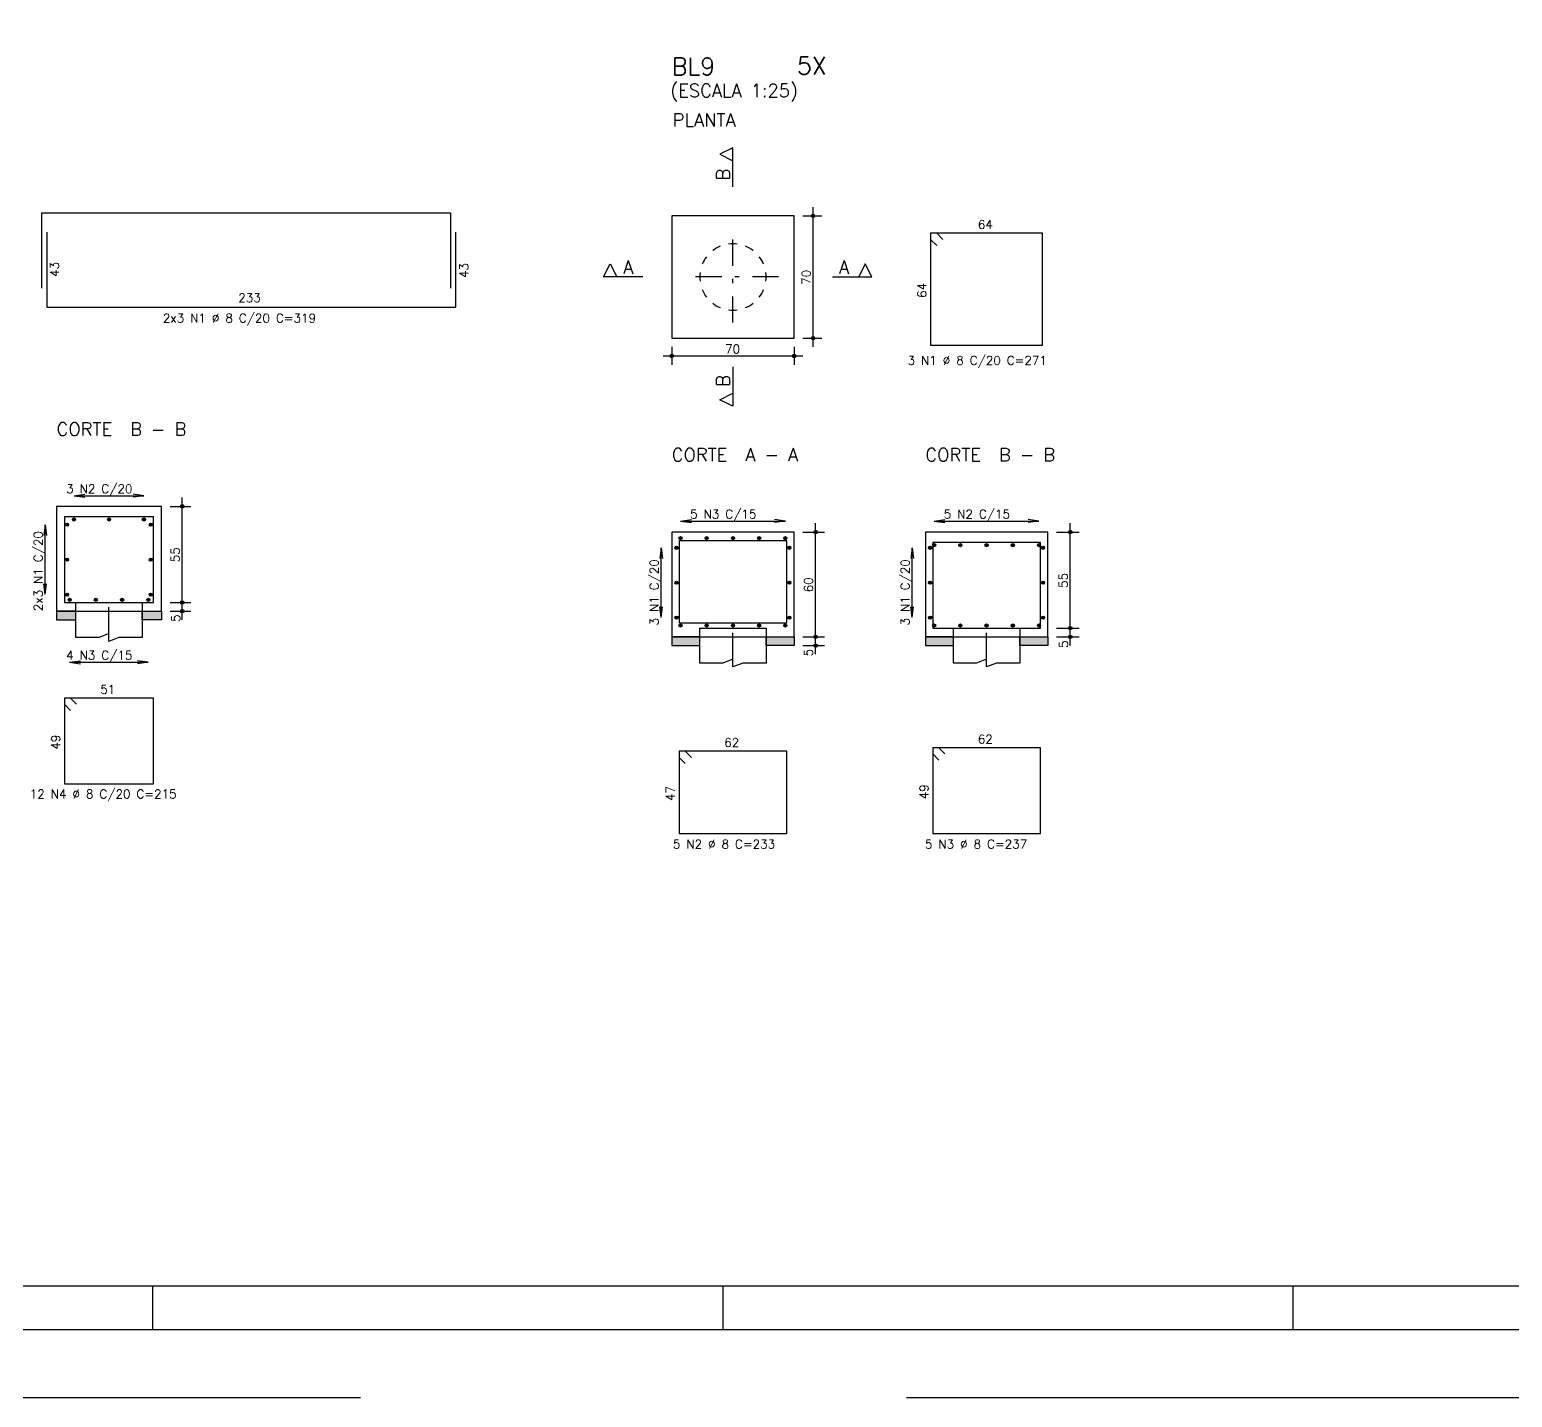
# Model space of a CAD drawing. Extents: x -37 to 86, y -2 to 60.
# Drawn here: x 18.18 to 52.11, y -2.05 to 29.26 of the extents above; entities that cross this region are included whole.
import ezdxf

# ---------------------------------------------------------------- set-up
doc = ezdxf.new("R2010")
doc.units = 0
doc.header["$MEASUREMENT"] = 0
doc.linetypes.add('ESTILO_TQS_0003', pattern=[1.25, 0.6, -0.3, 0.05, -0.3])
doc.linetypes.add('HIDDEN', pattern=[0.375, 0.25, -0.125])
doc.layers.get('Defpoints').update_dxf_attribs({"linetype": 'CONTINUOUS'})
for name, color, linetype in [('ARQ_FOLHA', 7, 'CONTINUOUS'), ('PENA_01', 1, 'CONTINUOUS'), ('PENA_02', 2, 'CONTINUOUS'), ('PENA_03', 3, 'CONTINUOUS'), ('PENA_05', 5, 'CONTINUOUS'), ('PENA_06', 6, 'CONTINUOUS'), ('PENA_11', 252, 'CONTINUOUS'), ('PENA_12', 9, 'CONTINUOUS')]:
    doc.layers.add(name, color=color, linetype=linetype)
doc.styles.get("Standard").update_dxf_attribs({"font": 'ROMANS.SHX'})

msp = doc.modelspace()

# ---------------------------------------------------------------- linework, layer by layer
at = {"layer": 'ARQ_FOLHA', "color": 1}
for p, q in [((21, -0.5), (21, 0.5)), ((34.05, -0.5), (34.05, 0.5)), ((47.1, -0.5), (47.1, 0.5))]:
    msp.add_line(p, q, dxfattribs=at)
for points in [[(-34.8, -0.5), (84.1, -0.5), (84.1, 58.9), (-34.8, 58.9)], [(-32.3, 0.5), (83.1, 0.5), (83.1, 57.9), (-32.3, 57.9)]]:
    msp.add_lwpolyline(points, close=True, dxfattribs=at)
at = {"layer": 'Defpoints', "color": 8, "linetype": 'HIDDEN', "ltscale": 100}
msp.add_lwpolyline([(-36.75, 60.45), (-36.75, -2.05), (86.05, -2.05), (86.05, 60.45)], close=True, dxfattribs=at)
at = {"layer": 'PENA_01', "linetype": 'Continuous'}
for p, q in [((36.11, 22.002), (36.11, 25.202)), ((35.876, 25.002), (36.31, 25.002)), ((35.876, 22.202), (36.31, 22.202)), ((32.676, 21.793), (35.876, 21.793)), ((32.876, 22.002), (32.876, 21.593)), ((35.676, 22.002), (35.676, 21.593)), ((19.195, 18.593), (20.795, 18.593)), ((21.395, 18.349), (21.87, 18.349)), ((21.67, 15.949), (21.67, 18.549)), ((33.076, 18.012), (35.476, 18.012)), ((38.881, 18.012), (41.281, 18.012)), ((18.537, 16.329), (18.537, 17.929)), ((35.876, 17.762), (36.368, 17.762)), ((36.168, 15.162), (36.168, 17.962)), ((41.681, 17.762), (42.197, 17.762)), ((41.997, 15.362), (41.997, 17.962)), ((32.635, 15.802), (32.635, 17.402)), ((38.378, 15.802), (38.378, 17.402)), ((21.67, 15.749), (21.67, 16.349)), ((21.395, 16.149), (21.87, 16.149)), ((21.395, 16.149), (21.87, 16.149)), ((21.395, 15.949), (21.87, 15.949)), ((41.997, 15.162), (41.997, 15.762)), ((35.876, 15.362), (36.368, 15.362)), ((35.876, 15.362), (36.368, 15.362)), ((36.168, 14.962), (36.168, 15.562)), ((41.681, 15.562), (42.197, 15.562)), ((41.681, 15.562), (42.197, 15.562)), ((41.681, 15.362), (42.197, 15.362)), ((35.876, 15.162), (36.368, 15.162)), ((19.095, 14.78), (20.895, 14.78))]:
    msp.add_line(p, q, dxfattribs=at)
at = {"layer": 'PENA_02', "linetype": 'Continuous'}
for p, q in [((19.195, 18.593), (19.443, 18.626)), ((19.195, 18.593), (19.443, 18.561)), ((20.795, 18.593), (20.548, 18.626)), ((20.795, 18.593), (20.548, 18.561)), ((33.076, 18.012), (33.324, 18.045)), ((33.076, 18.012), (33.324, 17.98)), ((35.476, 18.012), (35.228, 18.045)), ((35.476, 18.012), (35.228, 17.98)), ((38.881, 18.012), (39.129, 18.045)), ((38.881, 18.012), (39.129, 17.98)), ((41.281, 18.012), (41.033, 18.045)), ((41.281, 18.012), (41.033, 17.98)), ((18.537, 17.929), (18.504, 17.681)), ((18.537, 17.929), (18.569, 17.681)), ((32.635, 17.402), (32.602, 17.154)), ((32.635, 17.402), (32.667, 17.154)), ((38.378, 17.402), (38.346, 17.154)), ((38.378, 17.402), (38.411, 17.154)), ((18.537, 16.329), (18.504, 16.577)), ((18.537, 16.329), (18.569, 16.577)), ((32.635, 15.802), (32.602, 16.05)), ((32.635, 15.802), (32.667, 16.05)), ((38.378, 15.802), (38.346, 16.05)), ((38.378, 15.802), (38.411, 16.05)), ((19.095, 14.78), (19.343, 14.813)), ((19.095, 14.78), (19.343, 14.748)), ((20.895, 14.78), (20.648, 14.813)), ((20.895, 14.78), (20.648, 14.748))]:
    msp.add_line(p, q, dxfattribs=at)
for points in [[(18.795, 15.749), (19.235, 15.749), (19.235, 15.949), (18.795, 15.949), (18.795, 15.749)], [(21.195, 15.749), (20.755, 15.749), (20.755, 15.949), (21.195, 15.949), (21.195, 15.749)], [(32.876, 15.162), (33.516, 15.162), (33.516, 15.362), (32.876, 15.362), (32.876, 15.162)], [(35.676, 15.162), (35.036, 15.162), (35.036, 15.362), (35.676, 15.362), (35.676, 15.162)], [(38.681, 15.162), (39.321, 15.162), (39.321, 15.362), (38.681, 15.362), (38.681, 15.162)], [(41.481, 15.162), (40.841, 15.162), (40.841, 15.362), (41.481, 15.362), (41.481, 15.162)]]:
    msp.add_lwpolyline(points, dxfattribs=at)
for centre, radius in [((36.11, 25.002), 0.04), ((36.11, 25.002), 0.02), ((36.11, 22.202), 0.04), ((36.11, 22.202), 0.02), ((32.876, 21.793), 0.04), ((32.876, 21.793), 0.02), ((35.676, 21.793), 0.04), ((35.676, 21.793), 0.02), ((21.67, 18.349), 0.04), ((21.67, 18.349), 0.02), ((36.168, 17.762), 0.04), ((36.168, 17.762), 0.02), ((41.997, 17.762), 0.04), ((41.997, 17.762), 0.02), ((21.67, 16.149), 0.04), ((21.67, 16.149), 0.04), ((21.67, 15.949), 0.04), ((21.67, 16.149), 0.02), ((21.67, 16.149), 0.02), ((21.67, 15.949), 0.02), ((36.168, 15.362), 0.04), ((36.168, 15.362), 0.04), ((36.168, 15.362), 0.02), ((36.168, 15.362), 0.02), ((41.997, 15.562), 0.04), ((41.997, 15.562), 0.04), ((41.997, 15.362), 0.04), ((41.997, 15.562), 0.02), ((41.997, 15.562), 0.02), ((41.997, 15.362), 0.02), ((36.168, 15.162), 0.04), ((36.168, 15.162), 0.02)]:
    msp.add_circle(centre, radius, dxfattribs=at)
at = {"layer": 'PENA_03', "linetype": 'Continuous'}
for p, q in [((34.276, 26.562), (33.976, 26.412)), ((34.276, 25.662), (34.276, 26.562)), ((33.976, 26.412), (34.276, 26.262)), ((35.676, 25.002), (35.676, 25.002)), ((31.316, 23.602), (31.466, 23.902)), ((31.466, 23.902), (31.616, 23.602)), ((37.306, 23.902), (37.156, 23.602)), ((37.456, 23.602), (37.306, 23.902)), ((32.216, 23.602), (31.316, 23.602)), ((36.556, 23.602), (37.456, 23.602)), ((32.876, 22.202), (32.876, 22.202)), ((35.676, 22.202), (35.676, 22.202)), ((35.676, 22.202), (35.676, 22.202)), ((34.276, 21.542), (34.276, 20.642)), ((33.976, 20.792), (34.276, 20.942)), ((34.276, 20.642), (33.976, 20.792)), ((21.195, 18.349), (21.195, 18.349)), ((19.195, 18.049), (19.195, 18.049)), ((20.795, 18.049), (20.795, 18.049)), ((19.035, 17.929), (19.035, 17.929)), ((35.676, 17.762), (35.676, 17.762)), ((41.481, 17.762), (41.481, 17.762)), ((32.984, 17.402), (32.984, 17.402)), ((33.076, 17.622), (33.076, 17.622)), ((35.476, 17.622), (35.476, 17.622)), ((38.789, 17.402), (38.789, 17.402)), ((38.881, 17.462), (38.881, 17.462)), ((41.281, 17.462), (41.281, 17.462)), ((19.035, 16.329), (19.035, 16.329)), ((19.095, 16.209), (19.095, 16.209)), ((20.895, 16.209), (20.895, 16.209)), ((21.195, 16.149), (21.195, 16.149)), ((21.195, 16.149), (21.195, 16.149)), ((21.195, 15.949), (21.195, 15.949)), ((32.984, 15.802), (32.984, 15.802)), ((38.789, 15.802), (38.789, 15.802)), ((35.676, 15.362), (35.676, 15.362)), ((35.676, 15.362), (35.676, 15.362)), ((41.481, 15.562), (41.481, 15.562)), ((41.481, 15.562), (41.481, 15.562)), ((41.481, 15.362), (41.481, 15.362)), ((35.676, 15.162), (35.676, 15.162))]:
    msp.add_line(p, q, dxfattribs=at)
for points in [[(32.876, 22.202), (35.676, 22.202), (35.676, 25.002), (32.876, 25.002), (32.876, 22.202)], [(18.795, 15.949), (21.195, 15.949), (21.195, 18.349), (18.795, 18.349), (18.795, 15.949)], [(32.876, 15.362), (35.676, 15.362), (35.676, 17.762), (32.876, 17.762), (32.876, 15.362)], [(38.681, 15.362), (41.481, 15.362), (41.481, 17.762), (38.681, 17.762), (38.681, 15.362)], [(19.235, 15.949), (19.235, 16.149), (20.755, 16.149), (20.755, 15.949)], [(20.755, 15.949), (20.755, 15.349), (20.223, 15.349), (19.995, 15.259), (19.995, 15.439), (19.767, 15.349), (19.235, 15.349), (19.235, 15.949)], [(33.516, 15.362), (33.516, 15.562), (35.036, 15.562), (35.036, 15.362)], [(35.036, 15.362), (35.036, 14.762), (34.504, 14.762), (34.276, 14.672), (34.276, 14.852), (34.048, 14.762), (33.516, 14.762), (33.516, 15.362)], [(39.321, 15.362), (39.321, 15.562), (40.841, 15.562), (40.841, 15.362)], [(40.841, 15.362), (40.841, 14.762), (40.309, 14.762), (40.081, 14.672), (40.081, 14.852), (39.853, 14.762), (39.321, 14.762), (39.321, 15.362)]]:
    msp.add_lwpolyline(points, dxfattribs=at)
for centre in [(19.195, 18.049), (19.995, 18.049), (20.795, 18.049), (19.035, 17.929), (20.955, 17.929), (33.076, 17.622), (33.676, 17.622), (34.276, 17.622), (34.876, 17.622), (35.476, 17.622), (32.984, 17.402), (35.568, 17.402), (38.789, 17.402), (38.881, 17.462), (39.481, 17.462), (40.081, 17.462), (40.681, 17.462), (41.281, 17.462), (41.373, 17.402), (19.035, 17.129), (20.955, 17.129), (32.984, 16.602), (35.568, 16.602), (38.789, 16.602), (41.373, 16.602), (19.035, 16.329), (20.955, 16.329), (19.095, 16.209), (19.695, 16.209), (20.295, 16.209), (20.895, 16.209), (32.984, 15.802), (33.076, 15.622), (33.676, 15.622), (34.276, 15.622), (34.876, 15.622), (35.476, 15.622), (35.568, 15.802), (38.789, 15.802), (38.881, 15.622), (39.481, 15.622), (40.081, 15.622), (40.681, 15.622), (41.281, 15.622), (41.373, 15.802)]:
    msp.add_circle(centre, 0.0365, dxfattribs=at)
for start, end in [(112.5, 127.5), (82.5, 97.5), (52.5, 67.5), (142.5, 157.5), (22.5, 37.5), (172.5, 187.5), (352.5, 7.5), (202.5, 217.5), (322.5, 337.5), (232.5, 247.5), (262.5, 277.5), (292.5, 307.5)]:
    msp.add_arc((34.276, 23.602), 0.76, start, end, dxfattribs=at)
for points in [[(19.232, 18.049), (19.177, 18.081), (19.161, 18.061)], [(19.232, 18.049), (19.161, 18.061), (19.161, 18.036)], [(19.232, 18.049), (19.161, 18.036), (19.177, 18.017)], [(19.232, 18.049), (19.202, 18.085), (19.177, 18.081)], [(19.232, 18.049), (19.177, 18.017), (19.202, 18.013)], [(19.232, 18.049), (19.223, 18.072), (19.202, 18.085)], [(19.232, 18.049), (19.202, 18.013), (19.223, 18.026)], [(19.232, 18.049), (19.223, 18.026), (19.232, 18.049)], [(20.032, 18.049), (19.977, 18.081), (19.961, 18.061)], [(20.032, 18.049), (19.961, 18.061), (19.961, 18.036)], [(20.032, 18.049), (19.961, 18.036), (19.977, 18.017)], [(20.032, 18.049), (20.002, 18.085), (19.977, 18.081)], [(20.032, 18.049), (19.977, 18.017), (20.002, 18.013)], [(20.032, 18.049), (20.023, 18.072), (20.002, 18.085)], [(20.032, 18.049), (20.002, 18.013), (20.023, 18.026)], [(20.032, 18.049), (20.023, 18.026), (20.032, 18.049)], [(20.832, 18.049), (20.777, 18.081), (20.761, 18.061)], [(20.832, 18.049), (20.761, 18.061), (20.761, 18.036)], [(20.832, 18.049), (20.761, 18.036), (20.777, 18.017)], [(20.832, 18.049), (20.802, 18.085), (20.777, 18.081)], [(20.832, 18.049), (20.777, 18.017), (20.802, 18.013)], [(20.832, 18.049), (20.823, 18.072), (20.802, 18.085)], [(20.832, 18.049), (20.802, 18.013), (20.823, 18.026)], [(20.832, 18.049), (20.823, 18.026), (20.832, 18.049)], [(19.072, 17.929), (19.017, 17.961), (19.001, 17.941)], [(19.072, 17.929), (19.001, 17.941), (19.001, 17.916)], [(19.072, 17.929), (19.001, 17.916), (19.017, 17.897)], [(19.072, 17.929), (19.042, 17.965), (19.017, 17.961)], [(19.072, 17.929), (19.017, 17.897), (19.042, 17.893)], [(19.072, 17.929), (19.063, 17.952), (19.042, 17.965)], [(19.072, 17.929), (19.042, 17.893), (19.063, 17.906)], [(19.072, 17.929), (19.063, 17.906), (19.072, 17.929)], [(20.992, 17.929), (20.937, 17.961), (20.921, 17.941)], [(20.992, 17.929), (20.921, 17.941), (20.921, 17.916)], [(20.992, 17.929), (20.921, 17.916), (20.937, 17.897)], [(20.992, 17.929), (20.962, 17.965), (20.937, 17.961)], [(20.992, 17.929), (20.937, 17.897), (20.962, 17.893)], [(20.992, 17.929), (20.983, 17.952), (20.962, 17.965)], [(20.992, 17.929), (20.962, 17.893), (20.983, 17.906)], [(20.992, 17.929), (20.983, 17.906), (20.992, 17.929)], [(33.112, 17.622), (33.058, 17.654), (33.042, 17.635)], [(33.112, 17.622), (33.082, 17.658), (33.058, 17.654)], [(33.112, 17.622), (33.104, 17.646), (33.082, 17.658)], [(33.712, 17.622), (33.658, 17.654), (33.642, 17.635)], [(33.712, 17.622), (33.682, 17.658), (33.658, 17.654)], [(33.712, 17.622), (33.704, 17.646), (33.682, 17.658)], [(34.312, 17.622), (34.258, 17.654), (34.242, 17.635)], [(34.312, 17.622), (34.282, 17.658), (34.258, 17.654)], [(34.312, 17.622), (34.304, 17.646), (34.282, 17.658)], [(34.912, 17.622), (34.858, 17.654), (34.842, 17.635)], [(34.912, 17.622), (34.882, 17.658), (34.858, 17.654)], [(34.912, 17.622), (34.904, 17.646), (34.882, 17.658)], [(35.512, 17.622), (35.458, 17.654), (35.442, 17.635)], [(35.512, 17.622), (35.482, 17.658), (35.458, 17.654)], [(35.512, 17.622), (35.504, 17.646), (35.482, 17.658)], [(33.02, 17.402), (32.966, 17.434), (32.95, 17.415)], [(33.02, 17.402), (32.95, 17.415), (32.95, 17.39)], [(33.02, 17.402), (32.95, 17.39), (32.966, 17.371)], [(33.02, 17.402), (32.99, 17.438), (32.966, 17.434)], [(33.02, 17.402), (32.966, 17.371), (32.99, 17.366)], [(33.02, 17.402), (33.012, 17.426), (32.99, 17.438)], [(33.02, 17.402), (32.99, 17.366), (33.012, 17.379)], [(33.02, 17.402), (33.012, 17.379), (33.02, 17.402)], [(33.112, 17.622), (33.042, 17.635), (33.042, 17.61)], [(33.112, 17.622), (33.042, 17.61), (33.058, 17.591)], [(33.112, 17.622), (33.058, 17.591), (33.082, 17.586)], [(33.112, 17.622), (33.082, 17.586), (33.104, 17.599)], [(33.112, 17.622), (33.104, 17.599), (33.112, 17.622)], [(33.712, 17.622), (33.642, 17.635), (33.642, 17.61)], [(33.712, 17.622), (33.642, 17.61), (33.658, 17.591)], [(33.712, 17.622), (33.658, 17.591), (33.682, 17.586)], [(33.712, 17.622), (33.682, 17.586), (33.704, 17.599)], [(33.712, 17.622), (33.704, 17.599), (33.712, 17.622)], [(34.312, 17.622), (34.242, 17.635), (34.242, 17.61)], [(34.312, 17.622), (34.242, 17.61), (34.258, 17.591)], [(34.312, 17.622), (34.258, 17.591), (34.282, 17.586)], [(34.312, 17.622), (34.282, 17.586), (34.304, 17.599)], [(34.312, 17.622), (34.304, 17.599), (34.312, 17.622)], [(34.912, 17.622), (34.842, 17.635), (34.842, 17.61)], [(34.912, 17.622), (34.842, 17.61), (34.858, 17.591)], [(34.912, 17.622), (34.858, 17.591), (34.882, 17.586)], [(34.912, 17.622), (34.882, 17.586), (34.904, 17.599)], [(34.912, 17.622), (34.904, 17.599), (34.912, 17.622)], [(35.512, 17.622), (35.442, 17.635), (35.442, 17.61)], [(35.512, 17.622), (35.442, 17.61), (35.458, 17.591)], [(35.512, 17.622), (35.458, 17.591), (35.482, 17.586)], [(35.512, 17.622), (35.482, 17.586), (35.504, 17.599)], [(35.512, 17.622), (35.504, 17.599), (35.512, 17.622)], [(35.604, 17.402), (35.55, 17.434), (35.534, 17.415)], [(35.604, 17.402), (35.534, 17.415), (35.534, 17.39)], [(35.604, 17.402), (35.534, 17.39), (35.55, 17.371)], [(35.604, 17.402), (35.574, 17.438), (35.55, 17.434)], [(35.604, 17.402), (35.55, 17.371), (35.574, 17.366)], [(35.604, 17.402), (35.596, 17.426), (35.574, 17.438)], [(35.604, 17.402), (35.574, 17.366), (35.596, 17.379)], [(35.604, 17.402), (35.596, 17.379), (35.604, 17.402)], [(38.825, 17.402), (38.771, 17.434), (38.755, 17.415)], [(38.825, 17.402), (38.755, 17.415), (38.755, 17.39)], [(38.825, 17.402), (38.755, 17.39), (38.771, 17.371)], [(38.825, 17.402), (38.795, 17.438), (38.771, 17.434)], [(38.825, 17.402), (38.771, 17.371), (38.795, 17.366)], [(38.825, 17.402), (38.817, 17.426), (38.795, 17.438)], [(38.825, 17.402), (38.795, 17.366), (38.817, 17.379)], [(38.825, 17.402), (38.817, 17.379), (38.825, 17.402)], [(38.917, 17.462), (38.863, 17.494), (38.847, 17.475)], [(38.917, 17.462), (38.847, 17.475), (38.847, 17.45)], [(38.917, 17.462), (38.847, 17.45), (38.863, 17.431)], [(38.917, 17.462), (38.887, 17.498), (38.863, 17.494)], [(38.917, 17.462), (38.863, 17.431), (38.887, 17.426)], [(38.917, 17.462), (38.909, 17.486), (38.887, 17.498)], [(38.917, 17.462), (38.887, 17.426), (38.909, 17.439)], [(38.917, 17.462), (38.909, 17.439), (38.917, 17.462)], [(39.517, 17.462), (39.463, 17.494), (39.447, 17.475)], [(39.517, 17.462), (39.447, 17.475), (39.447, 17.45)], [(39.517, 17.462), (39.447, 17.45), (39.463, 17.431)], [(39.517, 17.462), (39.487, 17.498), (39.463, 17.494)], [(39.517, 17.462), (39.463, 17.431), (39.487, 17.426)], [(39.517, 17.462), (39.509, 17.486), (39.487, 17.498)], [(39.517, 17.462), (39.487, 17.426), (39.509, 17.439)], [(39.517, 17.462), (39.509, 17.439), (39.517, 17.462)], [(40.117, 17.462), (40.063, 17.494), (40.047, 17.475)], [(40.117, 17.462), (40.047, 17.475), (40.047, 17.45)], [(40.117, 17.462), (40.047, 17.45), (40.063, 17.431)], [(40.117, 17.462), (40.087, 17.498), (40.063, 17.494)], [(40.117, 17.462), (40.063, 17.431), (40.087, 17.426)], [(40.117, 17.462), (40.109, 17.486), (40.087, 17.498)], [(40.117, 17.462), (40.087, 17.426), (40.109, 17.439)], [(40.117, 17.462), (40.109, 17.439), (40.117, 17.462)], [(40.717, 17.462), (40.663, 17.494), (40.647, 17.475)], [(40.717, 17.462), (40.647, 17.475), (40.647, 17.45)], [(40.717, 17.462), (40.647, 17.45), (40.663, 17.431)], [(40.717, 17.462), (40.687, 17.498), (40.663, 17.494)], [(40.717, 17.462), (40.663, 17.431), (40.687, 17.426)], [(40.717, 17.462), (40.709, 17.486), (40.687, 17.498)], [(40.717, 17.462), (40.687, 17.426), (40.709, 17.439)], [(40.717, 17.462), (40.709, 17.439), (40.717, 17.462)], [(41.317, 17.462), (41.263, 17.494), (41.247, 17.475)], [(41.317, 17.462), (41.247, 17.475), (41.247, 17.45)], [(41.317, 17.462), (41.247, 17.45), (41.263, 17.431)], [(41.317, 17.462), (41.287, 17.498), (41.263, 17.494)], [(41.317, 17.462), (41.263, 17.431), (41.287, 17.426)], [(41.317, 17.462), (41.309, 17.486), (41.287, 17.498)], [(41.317, 17.462), (41.287, 17.426), (41.309, 17.439)], [(41.317, 17.462), (41.309, 17.439), (41.317, 17.462)], [(41.409, 17.402), (41.355, 17.434), (41.339, 17.415)], [(41.409, 17.402), (41.339, 17.415), (41.339, 17.39)], [(41.409, 17.402), (41.339, 17.39), (41.355, 17.371)], [(41.409, 17.402), (41.379, 17.438), (41.355, 17.434)], [(41.409, 17.402), (41.355, 17.371), (41.379, 17.366)], [(41.409, 17.402), (41.401, 17.426), (41.379, 17.438)], [(41.409, 17.402), (41.379, 17.366), (41.401, 17.379)], [(41.409, 17.402), (41.401, 17.379), (41.409, 17.402)], [(19.072, 17.129), (19.017, 17.161), (19.001, 17.141)], [(19.072, 17.129), (19.001, 17.141), (19.001, 17.116)], [(19.072, 17.129), (19.001, 17.116), (19.017, 17.097)], [(19.072, 17.129), (19.042, 17.165), (19.017, 17.161)], [(19.072, 17.129), (19.017, 17.097), (19.042, 17.093)], [(19.072, 17.129), (19.063, 17.152), (19.042, 17.165)], [(19.072, 17.129), (19.042, 17.093), (19.063, 17.106)], [(19.072, 17.129), (19.063, 17.106), (19.072, 17.129)], [(20.992, 17.129), (20.937, 17.161), (20.921, 17.141)], [(20.992, 17.129), (20.921, 17.141), (20.921, 17.116)], [(20.992, 17.129), (20.921, 17.116), (20.937, 17.097)], [(20.992, 17.129), (20.962, 17.165), (20.937, 17.161)], [(20.992, 17.129), (20.937, 17.097), (20.962, 17.093)], [(20.992, 17.129), (20.983, 17.152), (20.962, 17.165)], [(20.992, 17.129), (20.962, 17.093), (20.983, 17.106)], [(20.992, 17.129), (20.983, 17.106), (20.992, 17.129)], [(33.02, 16.602), (32.966, 16.634), (32.95, 16.615)], [(33.02, 16.602), (32.99, 16.638), (32.966, 16.634)], [(33.02, 16.602), (33.012, 16.626), (32.99, 16.638)], [(35.604, 16.602), (35.55, 16.634), (35.534, 16.615)], [(35.604, 16.602), (35.574, 16.638), (35.55, 16.634)], [(35.604, 16.602), (35.596, 16.626), (35.574, 16.638)], [(38.825, 16.602), (38.771, 16.634), (38.755, 16.615)], [(38.825, 16.602), (38.795, 16.638), (38.771, 16.634)], [(38.825, 16.602), (38.817, 16.626), (38.795, 16.638)], [(41.409, 16.602), (41.355, 16.634), (41.339, 16.615)], [(41.409, 16.602), (41.379, 16.638), (41.355, 16.634)], [(41.409, 16.602), (41.401, 16.626), (41.379, 16.638)], [(19.072, 16.329), (19.017, 16.361), (19.001, 16.341)], [(19.072, 16.329), (19.001, 16.341), (19.001, 16.316)], [(19.072, 16.329), (19.001, 16.316), (19.017, 16.297)], [(19.072, 16.329), (19.042, 16.365), (19.017, 16.361)], [(19.072, 16.329), (19.017, 16.297), (19.042, 16.293)], [(19.072, 16.329), (19.063, 16.352), (19.042, 16.365)], [(19.072, 16.329), (19.042, 16.293), (19.063, 16.306)], [(19.072, 16.329), (19.063, 16.306), (19.072, 16.329)], [(20.992, 16.329), (20.937, 16.361), (20.921, 16.341)], [(20.992, 16.329), (20.921, 16.341), (20.921, 16.316)], [(20.992, 16.329), (20.921, 16.316), (20.937, 16.297)], [(20.992, 16.329), (20.962, 16.365), (20.937, 16.361)], [(20.992, 16.329), (20.937, 16.297), (20.962, 16.293)], [(20.992, 16.329), (20.983, 16.352), (20.962, 16.365)], [(20.992, 16.329), (20.962, 16.293), (20.983, 16.306)], [(20.992, 16.329), (20.983, 16.306), (20.992, 16.329)], [(33.02, 16.602), (32.95, 16.615), (32.95, 16.59)], [(33.02, 16.602), (32.95, 16.59), (32.966, 16.571)], [(33.02, 16.602), (32.966, 16.571), (32.99, 16.566)], [(33.02, 16.602), (32.99, 16.566), (33.012, 16.579)], [(33.02, 16.602), (33.012, 16.579), (33.02, 16.602)], [(35.604, 16.602), (35.534, 16.615), (35.534, 16.59)], [(35.604, 16.602), (35.534, 16.59), (35.55, 16.571)], [(35.604, 16.602), (35.55, 16.571), (35.574, 16.566)], [(35.604, 16.602), (35.574, 16.566), (35.596, 16.579)], [(35.604, 16.602), (35.596, 16.579), (35.604, 16.602)], [(38.825, 16.602), (38.755, 16.615), (38.755, 16.59)], [(38.825, 16.602), (38.755, 16.59), (38.771, 16.571)], [(38.825, 16.602), (38.771, 16.571), (38.795, 16.566)], [(38.825, 16.602), (38.795, 16.566), (38.817, 16.579)], [(38.825, 16.602), (38.817, 16.579), (38.825, 16.602)], [(41.409, 16.602), (41.339, 16.615), (41.339, 16.59)], [(41.409, 16.602), (41.339, 16.59), (41.355, 16.571)], [(41.409, 16.602), (41.355, 16.571), (41.379, 16.566)], [(41.409, 16.602), (41.379, 16.566), (41.401, 16.579)], [(41.409, 16.602), (41.401, 16.579), (41.409, 16.602)], [(19.132, 16.209), (19.077, 16.241), (19.061, 16.221)], [(19.132, 16.209), (19.061, 16.221), (19.061, 16.196)], [(19.132, 16.209), (19.061, 16.196), (19.077, 16.177)], [(19.132, 16.209), (19.102, 16.245), (19.077, 16.241)], [(19.132, 16.209), (19.077, 16.177), (19.102, 16.173)], [(19.132, 16.209), (19.123, 16.232), (19.102, 16.245)], [(19.132, 16.209), (19.102, 16.173), (19.123, 16.186)], [(19.132, 16.209), (19.123, 16.186), (19.132, 16.209)], [(19.732, 16.209), (19.677, 16.241), (19.661, 16.221)], [(19.732, 16.209), (19.661, 16.221), (19.661, 16.196)], [(19.732, 16.209), (19.661, 16.196), (19.677, 16.177)], [(19.732, 16.209), (19.702, 16.245), (19.677, 16.241)], [(19.732, 16.209), (19.677, 16.177), (19.702, 16.173)], [(19.732, 16.209), (19.723, 16.232), (19.702, 16.245)], [(19.732, 16.209), (19.702, 16.173), (19.723, 16.186)], [(19.732, 16.209), (19.723, 16.186), (19.732, 16.209)], [(20.332, 16.209), (20.277, 16.241), (20.261, 16.221)], [(20.332, 16.209), (20.261, 16.221), (20.261, 16.196)], [(20.332, 16.209), (20.261, 16.196), (20.277, 16.177)], [(20.332, 16.209), (20.302, 16.245), (20.277, 16.241)], [(20.332, 16.209), (20.277, 16.177), (20.302, 16.173)], [(20.332, 16.209), (20.323, 16.232), (20.302, 16.245)], [(20.332, 16.209), (20.302, 16.173), (20.323, 16.186)], [(20.332, 16.209), (20.323, 16.186), (20.332, 16.209)], [(20.932, 16.209), (20.877, 16.241), (20.861, 16.221)], [(20.932, 16.209), (20.861, 16.221), (20.861, 16.196)], [(20.932, 16.209), (20.861, 16.196), (20.877, 16.177)], [(20.932, 16.209), (20.902, 16.245), (20.877, 16.241)], [(20.932, 16.209), (20.877, 16.177), (20.902, 16.173)], [(20.932, 16.209), (20.923, 16.232), (20.902, 16.245)], [(20.932, 16.209), (20.902, 16.173), (20.923, 16.186)], [(20.932, 16.209), (20.923, 16.186), (20.932, 16.209)], [(33.02, 15.802), (32.966, 15.834), (32.95, 15.815)], [(33.02, 15.802), (32.95, 15.815), (32.95, 15.79)], [(33.02, 15.802), (32.95, 15.79), (32.966, 15.771)], [(33.02, 15.802), (32.99, 15.838), (32.966, 15.834)], [(33.02, 15.802), (32.966, 15.771), (32.99, 15.766)], [(33.02, 15.802), (33.012, 15.826), (32.99, 15.838)], [(33.02, 15.802), (32.99, 15.766), (33.012, 15.779)], [(33.02, 15.802), (33.012, 15.779), (33.02, 15.802)], [(33.112, 15.622), (33.058, 15.654), (33.042, 15.635)], [(33.112, 15.622), (33.042, 15.635), (33.042, 15.61)], [(33.112, 15.622), (33.042, 15.61), (33.058, 15.591)], [(33.112, 15.622), (33.082, 15.658), (33.058, 15.654)], [(33.112, 15.622), (33.058, 15.591), (33.082, 15.586)], [(33.112, 15.622), (33.104, 15.646), (33.082, 15.658)], [(33.112, 15.622), (33.082, 15.586), (33.104, 15.599)], [(33.112, 15.622), (33.104, 15.599), (33.112, 15.622)], [(33.712, 15.622), (33.658, 15.654), (33.642, 15.635)], [(33.712, 15.622), (33.642, 15.635), (33.642, 15.61)], [(33.712, 15.622), (33.642, 15.61), (33.658, 15.591)], [(33.712, 15.622), (33.682, 15.658), (33.658, 15.654)], [(33.712, 15.622), (33.658, 15.591), (33.682, 15.586)], [(33.712, 15.622), (33.704, 15.646), (33.682, 15.658)], [(33.712, 15.622), (33.682, 15.586), (33.704, 15.599)], [(33.712, 15.622), (33.704, 15.599), (33.712, 15.622)], [(34.312, 15.622), (34.258, 15.654), (34.242, 15.635)], [(34.312, 15.622), (34.242, 15.635), (34.242, 15.61)], [(34.312, 15.622), (34.242, 15.61), (34.258, 15.591)], [(34.312, 15.622), (34.282, 15.658), (34.258, 15.654)], [(34.312, 15.622), (34.258, 15.591), (34.282, 15.586)], [(34.312, 15.622), (34.304, 15.646), (34.282, 15.658)], [(34.312, 15.622), (34.282, 15.586), (34.304, 15.599)], [(34.312, 15.622), (34.304, 15.599), (34.312, 15.622)], [(34.912, 15.622), (34.858, 15.654), (34.842, 15.635)], [(34.912, 15.622), (34.842, 15.635), (34.842, 15.61)], [(34.912, 15.622), (34.842, 15.61), (34.858, 15.591)], [(34.912, 15.622), (34.882, 15.658), (34.858, 15.654)], [(34.912, 15.622), (34.858, 15.591), (34.882, 15.586)], [(34.912, 15.622), (34.904, 15.646), (34.882, 15.658)], [(34.912, 15.622), (34.882, 15.586), (34.904, 15.599)], [(34.912, 15.622), (34.904, 15.599), (34.912, 15.622)], [(35.512, 15.622), (35.458, 15.654), (35.442, 15.635)], [(35.512, 15.622), (35.442, 15.635), (35.442, 15.61)], [(35.512, 15.622), (35.442, 15.61), (35.458, 15.591)], [(35.512, 15.622), (35.482, 15.658), (35.458, 15.654)], [(35.512, 15.622), (35.458, 15.591), (35.482, 15.586)], [(35.512, 15.622), (35.504, 15.646), (35.482, 15.658)], [(35.512, 15.622), (35.482, 15.586), (35.504, 15.599)], [(35.512, 15.622), (35.504, 15.599), (35.512, 15.622)], [(35.604, 15.802), (35.55, 15.834), (35.534, 15.815)], [(35.604, 15.802), (35.534, 15.815), (35.534, 15.79)], [(35.604, 15.802), (35.534, 15.79), (35.55, 15.771)], [(35.604, 15.802), (35.574, 15.838), (35.55, 15.834)], [(35.604, 15.802), (35.55, 15.771), (35.574, 15.766)], [(35.604, 15.802), (35.596, 15.826), (35.574, 15.838)], [(35.604, 15.802), (35.574, 15.766), (35.596, 15.779)], [(35.604, 15.802), (35.596, 15.779), (35.604, 15.802)], [(38.825, 15.802), (38.771, 15.834), (38.755, 15.815)], [(38.825, 15.802), (38.755, 15.815), (38.755, 15.79)], [(38.825, 15.802), (38.755, 15.79), (38.771, 15.771)], [(38.825, 15.802), (38.795, 15.838), (38.771, 15.834)], [(38.825, 15.802), (38.771, 15.771), (38.795, 15.766)], [(38.825, 15.802), (38.817, 15.826), (38.795, 15.838)], [(38.825, 15.802), (38.795, 15.766), (38.817, 15.779)], [(38.825, 15.802), (38.817, 15.779), (38.825, 15.802)], [(38.917, 15.622), (38.863, 15.654), (38.847, 15.635)], [(38.917, 15.622), (38.847, 15.635), (38.847, 15.61)], [(38.917, 15.622), (38.847, 15.61), (38.863, 15.591)], [(38.917, 15.622), (38.887, 15.658), (38.863, 15.654)], [(38.917, 15.622), (38.863, 15.591), (38.887, 15.586)], [(38.917, 15.622), (38.909, 15.646), (38.887, 15.658)], [(38.917, 15.622), (38.887, 15.586), (38.909, 15.599)], [(38.917, 15.622), (38.909, 15.599), (38.917, 15.622)], [(39.517, 15.622), (39.463, 15.654), (39.447, 15.635)], [(39.517, 15.622), (39.447, 15.635), (39.447, 15.61)], [(39.517, 15.622), (39.447, 15.61), (39.463, 15.591)], [(39.517, 15.622), (39.487, 15.658), (39.463, 15.654)], [(39.517, 15.622), (39.463, 15.591), (39.487, 15.586)], [(39.517, 15.622), (39.509, 15.646), (39.487, 15.658)], [(39.517, 15.622), (39.487, 15.586), (39.509, 15.599)], [(39.517, 15.622), (39.509, 15.599), (39.517, 15.622)], [(40.117, 15.622), (40.063, 15.654), (40.047, 15.635)], [(40.117, 15.622), (40.047, 15.635), (40.047, 15.61)], [(40.117, 15.622), (40.047, 15.61), (40.063, 15.591)], [(40.117, 15.622), (40.087, 15.658), (40.063, 15.654)], [(40.117, 15.622), (40.063, 15.591), (40.087, 15.586)], [(40.117, 15.622), (40.109, 15.646), (40.087, 15.658)], [(40.117, 15.622), (40.087, 15.586), (40.109, 15.599)], [(40.117, 15.622), (40.109, 15.599), (40.117, 15.622)], [(40.717, 15.622), (40.663, 15.654), (40.647, 15.635)], [(40.717, 15.622), (40.647, 15.635), (40.647, 15.61)], [(40.717, 15.622), (40.647, 15.61), (40.663, 15.591)], [(40.717, 15.622), (40.687, 15.658), (40.663, 15.654)], [(40.717, 15.622), (40.663, 15.591), (40.687, 15.586)], [(40.717, 15.622), (40.709, 15.646), (40.687, 15.658)], [(40.717, 15.622), (40.687, 15.586), (40.709, 15.599)], [(40.717, 15.622), (40.709, 15.599), (40.717, 15.622)], [(41.317, 15.622), (41.263, 15.654), (41.247, 15.635)], [(41.317, 15.622), (41.247, 15.635), (41.247, 15.61)], [(41.317, 15.622), (41.247, 15.61), (41.263, 15.591)], [(41.317, 15.622), (41.287, 15.658), (41.263, 15.654)], [(41.317, 15.622), (41.263, 15.591), (41.287, 15.586)], [(41.317, 15.622), (41.309, 15.646), (41.287, 15.658)], [(41.317, 15.622), (41.287, 15.586), (41.309, 15.599)], [(41.317, 15.622), (41.309, 15.599), (41.317, 15.622)], [(41.409, 15.802), (41.355, 15.834), (41.339, 15.815)], [(41.409, 15.802), (41.339, 15.815), (41.339, 15.79)], [(41.409, 15.802), (41.339, 15.79), (41.355, 15.771)], [(41.409, 15.802), (41.379, 15.838), (41.355, 15.834)], [(41.409, 15.802), (41.355, 15.771), (41.379, 15.766)], [(41.409, 15.802), (41.401, 15.826), (41.379, 15.838)], [(41.409, 15.802), (41.379, 15.766), (41.401, 15.779)], [(41.409, 15.802), (41.401, 15.779), (41.409, 15.802)]]:
    msp.add_solid(points, dxfattribs=at)
at = {"layer": 'PENA_05', "linetype": 'Continuous'}
for p, q in [((18.455, 23.349), (18.455, 25.069)), ((18.455, 25.069), (27.815, 25.069)), ((27.815, 25.069), (27.815, 23.349)), ((18.575, 24.629), (18.575, 22.909)), ((27.935, 22.909), (27.935, 24.629)), ((38.941, 24.602), (38.801, 24.602)), ((38.801, 24.602), (38.801, 22.042)), ((41.361, 24.602), (38.801, 24.602)), ((38.801, 24.602), (38.801, 24.462)), ((38.801, 24.462), (38.941, 24.322)), ((39.081, 24.462), (38.941, 24.602)), ((41.361, 22.042), (41.361, 24.602)), ((18.575, 22.909), (27.935, 22.909)), ((38.801, 22.042), (41.361, 22.042)), ((18.975, 18.109), (18.975, 16.149)), ((21.015, 18.109), (18.975, 18.109)), ((21.015, 16.149), (21.015, 18.109)), ((33.044, 17.562), (33.044, 15.682)), ((35.508, 17.562), (33.044, 17.562)), ((35.508, 15.682), (35.508, 17.562)), ((38.849, 17.522), (38.849, 15.562)), ((41.313, 17.522), (38.849, 17.522)), ((41.313, 15.562), (41.313, 17.522)), ((18.975, 16.149), (21.015, 16.149)), ((33.044, 15.682), (35.508, 15.682)), ((38.849, 15.562), (41.313, 15.562)), ((19.115, 13.959), (18.975, 13.959)), ((18.975, 13.959), (18.975, 11.999)), ((21.015, 13.959), (18.975, 13.959)), ((18.975, 13.959), (18.975, 13.819)), ((19.255, 13.819), (19.115, 13.959)), ((21.015, 11.999), (21.015, 13.959)), ((18.975, 13.819), (19.115, 13.679)), ((33.184, 12.742), (33.044, 12.742)), ((33.044, 12.742), (33.044, 10.862)), ((35.508, 12.742), (33.044, 12.742)), ((33.044, 12.742), (33.044, 12.602)), ((33.044, 12.602), (33.184, 12.462)), ((33.324, 12.602), (33.184, 12.742)), ((35.508, 10.862), (35.508, 12.742)), ((38.989, 12.822), (38.849, 12.822)), ((38.849, 12.822), (38.849, 10.862)), ((41.313, 12.822), (38.849, 12.822)), ((38.849, 12.822), (38.849, 12.682)), ((38.849, 12.682), (38.989, 12.542)), ((39.129, 12.682), (38.989, 12.822)), ((41.313, 10.862), (41.313, 12.822)), ((18.975, 11.999), (21.015, 11.999)), ((33.044, 10.862), (35.508, 10.862)), ((38.849, 10.862), (41.313, 10.862))]:
    msp.add_line(p, q, dxfattribs=at)
at = {"layer": 'PENA_11', "linetype": 'Continuous'}
for points in [[(18.795, 15.749), (19.235, 15.749), (19.235, 15.949)], [(18.795, 15.749), (19.235, 15.949), (18.795, 15.949)], [(18.795, 15.749), (18.795, 15.949), (18.795, 15.749)], [(21.195, 15.749), (20.755, 15.749), (20.755, 15.949)], [(21.195, 15.749), (20.755, 15.949), (21.195, 15.949)], [(21.195, 15.749), (21.195, 15.949), (21.195, 15.749)], [(32.876, 15.162), (33.516, 15.162), (33.516, 15.362)], [(32.876, 15.162), (33.516, 15.362), (32.876, 15.362)], [(32.876, 15.162), (32.876, 15.362), (32.876, 15.162)], [(35.676, 15.162), (35.036, 15.162), (35.036, 15.362)], [(35.676, 15.162), (35.036, 15.362), (35.676, 15.362)], [(35.676, 15.162), (35.676, 15.362), (35.676, 15.162)], [(38.681, 15.162), (39.321, 15.162), (39.321, 15.362)], [(38.681, 15.162), (39.321, 15.362), (38.681, 15.362)], [(38.681, 15.162), (38.681, 15.362), (38.681, 15.162)], [(41.481, 15.162), (40.841, 15.162), (40.841, 15.362)], [(41.481, 15.162), (40.841, 15.362), (41.481, 15.362)], [(41.481, 15.162), (41.481, 15.362), (41.481, 15.162)]]:
    msp.add_solid(points, dxfattribs=at)
at = {"layer": 'PENA_12', "linetype": 'ESTILO_TQS_0003'}
for p, q in [((34.276, 22.558), (34.276, 24.647)), ((35.321, 23.602), (33.231, 23.602)), ((19.995, 15.439), (19.995, 16.149)), ((34.276, 14.852), (34.276, 15.562)), ((40.081, 14.852), (40.081, 15.562))]:
    msp.add_line(p, q, dxfattribs=at)

# ---------------------------------------------------------------- texts
at = {"layer": 'PENA_02', "linetype": 'Continuous'}
msp.add_text('5X', height=0.4, dxfattribs=at).set_placement((35.741, 28.239))
at = {"layer": 'PENA_03', "linetype": 'Continuous'}
for s, height, p in [('(ESCALA 1:25)', 0.3, (32.844, 27.72)), ('PLANTA', 0.3, (32.897, 27.043)), ('64', 0.2, (39.881, 24.702)), ('A', 0.3, (31.766, 23.677)), ('A', 0.3, (36.706, 23.677)), ('233', 0.2, (22.955, 23.025)), ('2x3 N1 %%c 8 C/20 C=319', 0.2, (21.228, 22.56)), ('70', 0.2, (34.096, 21.853)), ('3 N1 %%c 8 C/20 C=271', 0.2, (38.273, 21.591)), ('CORTE  B - B', 0.3, (18.795, 19.969)), ('CORTE  A - A', 0.3, (32.876, 19.382)), ('CORTE  B - B', 0.3, (38.681, 19.382)), ('3 N2 C/20', 0.2, (19.015, 18.653)), ('5 N3 C/15', 0.2, (33.296, 18.072)), ('5 N2 C/15', 0.2, (39.101, 18.072)), ('4 N3 C/15', 0.2, (19.015, 14.84)), ('51', 0.2, (19.795, 14.059)), ('62', 0.2, (34.076, 12.842)), ('62', 0.2, (39.881, 12.922)), ('12 N4 %%c 8 C/20 C=215', 0.2, (18.182, 11.664)), ('5 N2 %%c 8 C=233', 0.2, (32.901, 10.517)), ('5 N3 %%c 8 C=237', 0.2, (38.67, 10.517))]:
    msp.add_text(s, height=height, dxfattribs=at).set_placement(p)
for s, height, p in [('B', 0.3, (34.201, 25.812)), ('43', 0.2, (18.85, 23.602)), ('43', 0.2, (28.219, 23.577)), ('70', 0.2, (36.05, 23.422)), ('64', 0.2, (38.701, 23.122)), ('B', 0.3, (34.201, 21.092)), ('2x3 N1 C/20', 0.2, (18.477, 15.949)), ('55', 0.2, (21.61, 17.069)), ('3 N1 C/20', 0.2, (32.575, 15.622)), ('3 N1 C/20', 0.2, (38.318, 15.622)), ('60', 0.2, (36.108, 16.382)), ('55', 0.2, (41.937, 16.482)), ('5', 0.2, (21.624, 15.702)), ('5', 0.2, (36.104, 14.914)), ('5', 0.2, (41.944, 15.107)), ('49', 0.2, (18.875, 12.779)), ('47', 0.2, (32.944, 11.602)), ('49', 0.2, (38.749, 11.642))]:
    msp.add_text(s, height=height, rotation=90, dxfattribs=at).set_placement(p)
at = {"layer": 'PENA_06', "linetype": 'Continuous'}
msp.add_text('BL9', height=0.4, dxfattribs=at).set_placement((32.876, 28.222))

doc.saveas('drawing.dxf')
